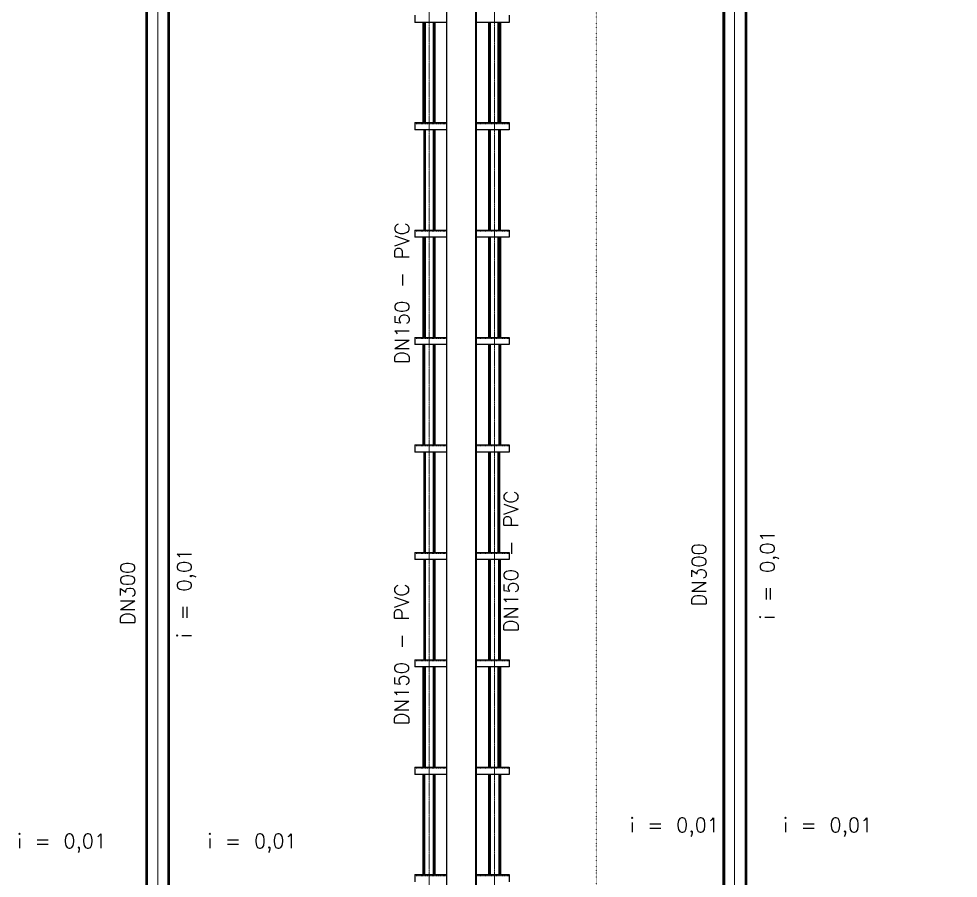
# Model space of a CAD drawing. Header units: millimetres. Extents: x -702765 to 835888, y -645289 to 262.
# Drawn here: x 739335 to 752453, y -323426 to -311426 of the extents above; entities that cross this region are included whole.
import ezdxf
from ezdxf.enums import TextEntityAlignment as Align

# ---------------------------------------------------------------- set-up
doc = ezdxf.new("R2010")
doc.units = ezdxf.units.MM
doc.header["$LTSCALE"] = 0.01
for name, pattern in [('ACAD_ISO07W100', [3, 0, -3]), ('CENTER', [2, 1.25, -0.25, 0.25, -0.25]), ('HIDDEN', [9.525, 6.35, -3.175])]:
    doc.linetypes.add(name, pattern=pattern)
doc.layers.add('duong tam', color=6, linetype='CENTER', lineweight=9)
doc.styles.get("Standard").update_dxf_attribs({"font": 'txt.shx', "width": 0.85})

msp = doc.modelspace()

# ---------------------------------------------------------------- linework, layer by layer
at = {"color": 2, "linetype": 'ACAD_ISO07W100', "ltscale": 40}
msp.add_line((747395.9, -306870.5), (747395.9, -333475.7), dxfattribs=at)
for p, q in [((745307.4, -308982), (745307.4, -331096)), ((745718.3, -308982), (745718.3, -331096)), ((745718.3, -308982), (745718.3, -331096)), ((744864, -311376), (744864, -311476)), ((746180.6, -311376), (746180.6, -311476)), ((745307.4, -311476), (744864, -311476)), ((746180.6, -311476), (745718.3, -311476)), ((744864, -312876), (744864, -312976)), ((744864, -312876), (745309.4, -312876)), ((744864, -312876), (744864, -312976)), ((744864, -312876), (745307.4, -312876)), ((745309.4, -312976), (744864, -312976)), ((745309.4, -312976), (744864, -312976)), ((745718.3, -312876), (746180.6, -312876)), ((745718.3, -312876), (746180.6, -312876)), ((746180.6, -312976), (745718.3, -312976)), ((746180.6, -312976), (745718.3, -312976)), ((746180.6, -312876), (746180.6, -312976)), ((746180.6, -312876), (746180.6, -312976)), ((744864, -314376), (744864, -314476)), ((744864, -314376), (745307.4, -314376)), ((745718.3, -314376), (746180.6, -314376)), ((746180.6, -314376), (746180.6, -314476)), ((745307.4, -314476), (744864, -314476)), ((746180.6, -314476), (745718.3, -314476)), ((744864, -315876), (744864, -315976)), ((744864, -315876), (745307.4, -315876)), ((745718.3, -315876), (746180.6, -315876)), ((746180.6, -315876), (746180.6, -315976)), ((745309.4, -315976), (744864, -315976)), ((746180.6, -315976), (745718.3, -315976)), ((744864, -317376), (744864, -317476)), ((744864, -317376), (745307.4, -317376)), ((745718.3, -317376), (746180.6, -317376)), ((746180.6, -317376), (746180.6, -317476)), ((745307.4, -317476), (744864, -317476)), ((746180.6, -317476), (745718.3, -317476)), ((744864, -318876), (744864, -318976)), ((744864, -318876), (745309.4, -318876)), ((745718.3, -318876), (746180.6, -318876)), ((746180.6, -318876), (746180.6, -318976)), ((745309.4, -318976), (744864, -318976)), ((746180.6, -318976), (745718.3, -318976)), ((744864, -320376), (744864, -320476)), ((744864, -320376), (745307.4, -320376)), ((745718.3, -320376), (746180.6, -320376)), ((746180.6, -320376), (746180.6, -320476)), ((745307.4, -320476), (744864, -320476)), ((746180.6, -320476), (745718.3, -320476)), ((744864, -321876), (744864, -321976)), ((744864, -321876), (745307.4, -321876)), ((745718.3, -321876), (746180.6, -321876)), ((746180.6, -321876), (746180.6, -321976)), ((745309.4, -321976), (744864, -321976)), ((746180.6, -321976), (745718.3, -321976)), ((744864, -323376), (744864, -323476)), ((744864, -323376), (745307.4, -323376)), ((745718.3, -323376), (746180.6, -323376)), ((746180.6, -323376), (746180.6, -323476))]:
    msp.add_line(p, q)
at = {"linetype": 'HIDDEN', "ltscale": 0.2}
for p, q in [((744864, -312886), (745309.4, -312886)), ((744864, -312886), (745307.4, -312886)), ((745718.3, -312886), (746180.6, -312886)), ((745718.3, -312886), (746180.6, -312886)), ((744864, -314386), (745307.4, -314386)), ((745718.3, -314386), (746180.6, -314386)), ((744864, -315886), (745307.4, -315886)), ((745718.3, -315886), (746180.6, -315886)), ((744864, -317386), (745307.4, -317386)), ((745718.3, -317386), (746180.6, -317386)), ((744864, -318886), (745309.4, -318886)), ((745718.3, -318886), (746180.6, -318886)), ((744864, -320386), (745307.4, -320386)), ((745718.3, -320386), (746180.6, -320386)), ((744864, -321886), (745307.4, -321886)), ((745718.3, -321886), (746180.6, -321886)), ((744864, -323386), (745307.4, -323386)), ((745718.3, -323386), (746180.6, -323386))]:
    msp.add_line(p, q, dxfattribs=at)
at = {"linetype": 'HIDDEN', "ltscale": 300, "const_width": 40}
for points in [[(741120.4, -308982), (741120.4, -331096)], [(741427, -308982), (741427, -331096)], [(749179.7, -310607.2), (749179.7, -331096)], [(749489.6, -310607.2), (749489.6, -331096)]]:
    msp.add_lwpolyline(points, dxfattribs=at)
at = {"linetype": 'Continuous'}
for points in [[(745718.3, -308982), (761309.4, -308982), (761309.4, -331096), (745718.3, -331096)], [(745728.3, -308992), (761299.4, -308992), (761299.4, -331086), (745728.3, -331086)]]:
    msp.add_lwpolyline(points, close=True, dxfattribs=at)
at = {"const_width": 40}
for points in [[(744991.6, -311476), (744991.6, -312876)], [(744999.6, -311476), (744999.6, -312876)], [(745135.4, -311476), (745135.4, -312876)], [(745135.4, -311476), (745135.4, -312876)], [(745908.7, -311476), (745908.7, -312876)], [(745908.7, -311476), (745908.7, -312876)], [(746036.9, -311476), (746036.9, -312876)], [(746051.4, -311476), (746051.4, -312876)], [(745003.5, -312976), (745003.5, -314376)], [(745135.4, -312976), (745135.4, -314376)], [(745908.7, -312976), (745908.7, -314376)], [(746047.2, -312976), (746047.2, -314376)], [(744991.6, -314476), (744991.6, -315876)], [(744999.6, -314476), (744999.6, -315876)], [(745135.4, -314476), (745135.4, -315876)], [(745135.4, -314476), (745135.4, -315876)], [(745908.7, -314476), (745908.7, -315876)], [(745908.7, -314476), (745908.7, -315876)], [(746036.9, -314476), (746036.9, -315876)], [(746051.4, -314476), (746051.4, -315876)], [(744991.6, -315976), (744991.6, -317376)], [(745135.4, -315976), (745135.4, -317376)], [(745908.7, -315976), (745908.7, -317376)], [(746051.4, -315976), (746051.4, -317376)], [(745003.5, -317476), (745003.5, -318876)], [(745135.4, -317476), (745135.4, -318876)], [(745908.7, -317476), (745908.7, -318876)], [(746036.9, -317476), (746036.9, -318876)], [(745003.5, -318976), (745003.5, -320376)], [(745135.4, -318976), (745135.4, -320376)], [(745908.7, -318976), (745908.7, -320376)], [(746047.2, -318976), (746047.2, -320376)], [(744991.6, -320476), (744991.6, -321876)], [(745003.5, -320476), (745003.5, -321876)], [(745135.4, -320476), (745135.4, -321876)], [(745135.4, -320476), (745135.4, -321876)], [(745908.7, -320476), (745908.7, -321876)], [(745908.7, -320476), (745908.7, -321876)], [(746036.9, -320476), (746036.9, -321876)], [(746051.4, -320476), (746051.4, -321876)], [(744991.6, -321976), (744991.6, -323376)], [(745135.4, -321976), (745135.4, -323376)], [(745908.7, -321976), (745908.7, -323376)], [(746051.4, -321976), (746051.4, -323376)]]:
    msp.add_lwpolyline(points, dxfattribs=at)
at = {"color": 2}
for points in [[(749721.8, -318358.7, 0, 0, 0), (749721.8, -317486.3, 50, 0, 0), (749721.8, -317320.1, 0, 0, 0)], [(741703.1, -318616, 0, 0, 0), (741703.1, -317743.6, 50, 0, 0), (741703.1, -317577.4, 0, 0, 0)], [(747927.9, -322954.6, 0, 0, 0), (748516.2, -322954.6, 50, 0, 0), (748724.1, -322954.6, 0, 0, 0)], [(751176.8, -322954.6, 0, 0, 0), (750179.1, -322954.6, 50, 0, 0), (749971.2, -322954.6, 0, 0, 0)], [(739416.6, -323178.3, 0, 0, 0), (740414.3, -323178.3, 50, 0, 0), (740622.2, -323178.3, 0, 0, 0)], [(743074.9, -323178.3, 0, 0, 0), (742077.2, -323178.3, 50, 0, 0), (741869.3, -323178.3, 0, 0, 0)]]:
    msp.add_lwpolyline(points, format="xyseb", dxfattribs=at)
at = {"layer": 'duong tam', "ltscale": 200}
for p, q in [((741274.8, -308493.9), (741274.8, -331096)), ((741274.8, -308520.5), (741274.8, -331096)), ((745063.5, -308523.8), (745063.5, -331616.1)), ((745977, -308523.8), (745977, -331626.1)), ((749328.2, -308493.9), (749328.2, -331096)), ((749328.2, -308529), (749328.2, -331096))]:
    msp.add_line(p, q, dxfattribs=at)

# ---------------------------------------------------------------- texts
at = {"color": 4}
for s, p in [('DN150 - PVC', (744784.8, -315258)), ('DN150 - PVC', (746306.6, -319003.8)), ('i = 0,01', (749888.1, -319189.6)), ('i = 0,01', (741744.6, -319446.9)), ('DN300', (748931.9, -319189.6)), ('DN300', (740954.8, -319446.9)), ('DN150 - PVC', (744779.4, -320301.8))]:
    msp.add_text(s, height=200, rotation=90, dxfattribs=at).set_placement(p, align=Align.CENTER)
for p in [(748490.1, -322782.4), (750630.8, -322782.4), (739933.2, -323006.1), (742593.8, -323006.1)]:
    msp.add_text('i = 0,01', height=200, dxfattribs=at).set_placement(p, align=Align.CENTER)

doc.saveas('drawing.dxf')
